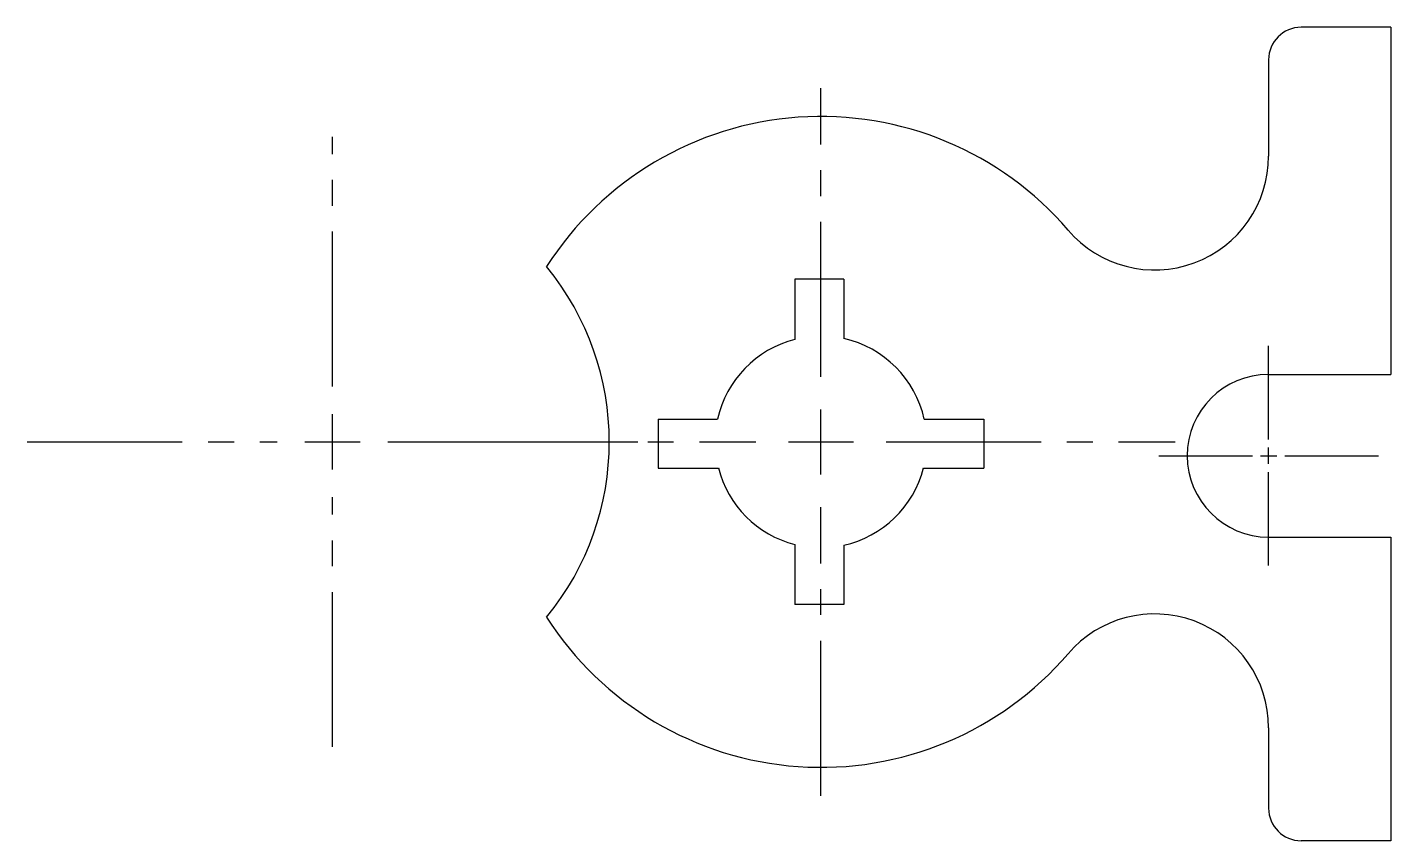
# Model space of a CAD drawing. Header units: millimetres. Extents: x 3237 to 3405, y 749 to 849.
import ezdxf

# ---------------------------------------------------------------- set-up
doc = ezdxf.new("R2010")
doc.units = ezdxf.units.MM
doc.linetypes.add('CENTER2', pattern=[28.575, 19.05, -3.175, 3.175, -3.175])

# ---------------------------------------------------------------- blocks, each defined once
blk = doc.blocks.new('*U2')
at = {"color": 0, "linetype": 'CENTER2', "transparency": 16777216}
for p, q in [((0, 8), (0, 43.5)), ((-43.5, 0), (-8, 0)), ((8, 0), (43.5, 0)), ((0, -43.5), (0, -8))]:
    blk.add_line(p, q, dxfattribs=at)
at = {"color": 0, "linetype": 'Continuous', "transparency": 16777216}
for p, q in [((0, -4), (0, 4)), ((-4, 0), (4, 0))]:
    blk.add_line(p, q, dxfattribs=at)
blk = doc.blocks.new('*U3')
at = {"color": 0, "linetype": 'CENTER2', "transparency": 16777216}
for p, q in [((0, 6.8), (0, 37.5)), ((-37.5, 0), (-6.8, 0)), ((6.8, 0), (37.5, 0)), ((0, -37.5), (0, -6.8))]:
    blk.add_line(p, q, dxfattribs=at)
at = {"color": 0, "linetype": 'Continuous', "transparency": 16777216}
for p, q in [((0, -3.4), (0, 3.4)), ((-3.4, 0), (3.4, 0))]:
    blk.add_line(p, q, dxfattribs=at)
blk = doc.blocks.new('*U4')
at = {"color": 0, "linetype": 'CENTER2', "transparency": 16777216}
for p, q in [((0, 2), (0, 13.5)), ((-13.5, 0), (-2, 0)), ((2, 0), (13.5, 0)), ((0, -13.5), (0, -2))]:
    blk.add_line(p, q, dxfattribs=at)
at = {"color": 0, "linetype": 'Continuous', "transparency": 16777216}
for p, q in [((-1, 0), (1, 0)), ((0, -1), (0, 1))]:
    blk.add_line(p, q, dxfattribs=at)

msp = doc.modelspace()

# ---------------------------------------------------------------- linework, layer by layer
for p, q in [((3404.65, 848.75), (3393.65, 848.75)), ((3404.65, 848.75), (3404.65, 806.08)), ((3389.65, 844.75), (3389.65, 832.92)), ((3337.45, 817.78), (3331.45, 817.78)), ((3331.45, 817.78), (3331.45, 810.38)), ((3337.45, 817.78), (3337.45, 810.47)), ((3389.65, 806.08), (3404.65, 806.08)), ((3314.65, 800.57), (3314.65, 794.57)), ((3314.65, 800.57), (3321.96, 800.57)), ((3347.35, 800.57), (3354.65, 800.57)), ((3354.65, 800.57), (3354.65, 794.57)), ((3314.65, 794.57), (3322.05, 794.57)), ((3347.25, 794.57), (3354.65, 794.57)), ((3389.65, 786.08), (3404.65, 786.08)), ((3404.65, 786.08), (3404.65, 748.75)), ((3331.45, 785.18), (3331.45, 777.78)), ((3337.45, 785.08), (3337.45, 777.78)), ((3337.45, 777.78), (3331.45, 777.78)), ((3389.65, 762.64), (3389.65, 752.75)), ((3404.65, 748.75), (3393.65, 748.75))]:
    msp.add_line(p, q)
for centre, radius, start, end in [((3393.65, 844.75), 4, 90, 180), ((3334.65, 797.78), 40, 40.6011, 147.4051), ((3375.65, 832.92), 14, 220.6011, 0), ((3274.65, 797.78), 34, 320.6719, 39.3281), ((3334.65, 797.78), 13, 104.2666, 167.5784), ((3334.65, 797.78), 13, 12.4216, 77.5784), ((3389.65, 796.08), 10, 90, 270), ((3334.65, 797.78), 13, 194.2666, 255.7334), ((3334.65, 797.78), 13, 282.4216, 345.7334), ((3334.65, 797.78), 40, 212.5949, 319.3989), ((3375.65, 762.64), 14, 0, 139.3989), ((3393.65, 752.75), 4, 180, 270)]:
    msp.add_arc(centre, radius, start, end)

# ---------------------------------------------------------------- block references
at = {"linetype": 'CENTER2'}
for name, p in [('*U2', (3334.65, 797.78)), ('*U3', (3274.65, 797.78)), ('*U4', (3389.65, 796.08))]:
    msp.add_blockref(name, p, dxfattribs=at)

doc.saveas('drawing.dxf')
